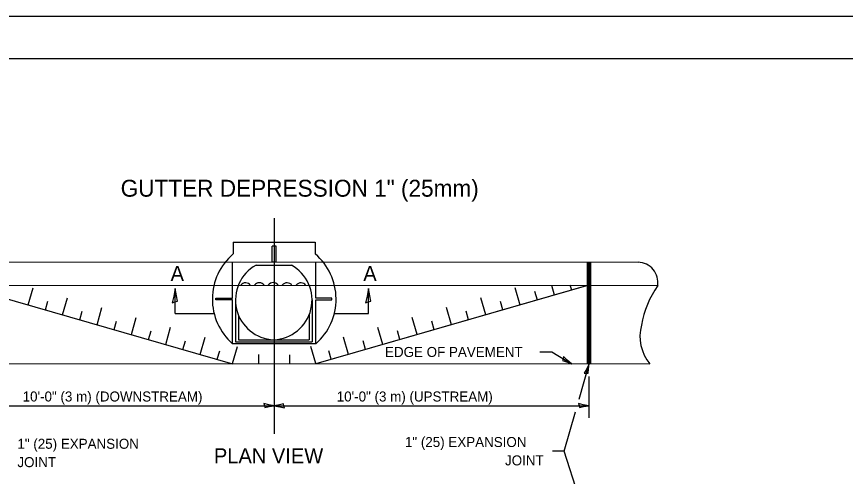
# Model space of a CAD drawing. Extents: x 99512 to 100192, y 99869 to 100309.
# Drawn here: x 99612.2 to 99811, y 100198.5 to 100308.6 of the extents above; entities that cross this region are included whole.
import ezdxf

# ---------------------------------------------------------------- set-up
doc = ezdxf.new("R2010")
doc.units = 0
for name, color, linetype in [('Alignment_EX_50 Centerline', 7, 'Continuous'), ('Design_EX_Roadway Dimensions', 7, 'Continuous'), ('Design_PR_Back of Gutter or Curb line', 7, 'Continuous'), ('Design_PR_Roadway Dimensions', 7, 'Continuous'), ('Design_PR_Roadway Notes', 7, 'Continuous'), ('Level 43', 7, 'Continuous'), ('Level 52', 7, 'Continuous'), ('Level 53', 7, 'Continuous'), ('Level 54', 7, 'Continuous'), ('Sheets_50 Reference Boundary', 7, 'Continuous'), ('Sheets_General Details', 7, 'Continuous'), ('Sheets_Printer Plotting Border', 7, 'Continuous'), ('Stage_Construction Traffic Control', 7, 'Continuous')]:
    doc.layers.add(name, color=color, linetype=linetype)

msp = doc.modelspace()

# ---------------------------------------------------------------- linework, layer by layer
at = {"layer": 'Alignment_EX_50 Centerline'}
msp.add_line((99674.01, 100260.35), (99674.01, 100208.65), dxfattribs=at)
at = {"layer": 'Design_PR_Back of Gutter or Curb line'}
for p, q in [((99586.75, 100249.91), (99761.27, 100249.8)), ((99582.05, 100244.29), (99765.97, 100244.17)), ((99583.92, 100225.52), (99764.1, 100225.41))]:
    msp.add_line(p, q, dxfattribs=at)
for centre, radius, start, end in [((99761.12, 100244.9), 4.9, 351.466, 88.2281), ((99785.71, 100230.51), 24.01, 145.3081, 169.9192), ((99772.14, 100232.04), 10.42, 165.1701, 219.5055)]:
    msp.add_arc(centre, radius, start, end, dxfattribs=at)
at = {"layer": 'Design_PR_Roadway Notes'}
for p, q in [((99650.26, 100237.5), (99650.26, 100243.52)), ((99696.62, 100237.5), (99696.62, 100243.52)), ((99650.26, 100237.5), (99659.54, 100237.5)), ((99688.44, 100237.5), (99696.62, 100237.5)), ((99737.72, 100228.28), (99740.61, 100228.28)), ((99740.61, 100228.28), (99745.26, 100225.42)), ((99747.13, 100216.99), (99749.54, 100225.42)), ((99743.57, 100204.5), (99746.27, 100213.95)), ((99743.57, 100204.5), (99740.73, 100204.5)), ((99749.38, 100186.24), (99743.57, 100204.5))]:
    msp.add_line(p, q, dxfattribs=at)
for points in [[(99649.53, 100240.02), (99650.2, 100240.31), (99650.85, 100240.42), (99650.56, 100241.77), (99650.26, 100243.52), (99649.92, 100241.66)], [(99695.89, 100240.02), (99696.56, 100240.31), (99697.21, 100240.42), (99696.93, 100241.77), (99696.62, 100243.52), (99696.28, 100241.66)], [(99743.41, 100227.17), (99743.33, 100226.66), (99743.15, 100226.22), (99744.08, 100225.89), (99745.26, 100225.42), (99744.25, 100226.32)], [(99748.35, 100223.16), (99748.87, 100223.22), (99749.33, 100223.17), (99749.41, 100224.15), (99749.54, 100225.42), (99748.94, 100224.2)]]:
    msp.add_lwpolyline(points, close=True, dxfattribs=at)
at = {"layer": 'Level 43'}
for p, q in [((99749.46, 100222.37), (99749.46, 100212.52)), ((99598.61, 100215.4), (99674.01, 100215.4)), ((99674.01, 100215.4), (99749.46, 100215.4))]:
    msp.add_line(p, q, dxfattribs=at)
for points in [[(99671.51, 100215.93), (99671.71, 100215.45), (99671.79, 100214.99), (99672.76, 100215.19), (99674.01, 100215.4), (99672.68, 100215.65)], [(99676.51, 100214.88), (99676.3, 100215.36), (99676.23, 100215.82), (99675.26, 100215.62), (99674.01, 100215.4), (99675.34, 100215.16)], [(99746.97, 100215.93), (99747.17, 100215.45), (99747.25, 100214.99), (99748.21, 100215.19), (99749.46, 100215.4), (99748.13, 100215.65)]]:
    msp.add_lwpolyline(points, close=True, dxfattribs=at)
at = {"layer": 'Level 52'}
for p, q in [((99664.16, 100254.59), (99683.86, 100254.59)), ((99664.16, 100254.59), (99664.16, 100251.78)), ((99674.47, 100253.6), (99673.53, 100253.6)), ((99673.53, 100249.85), (99673.53, 100253.6)), ((99674.01, 100254.59), (99674.01, 100253.61)), ((99674.47, 100249.85), (99674.47, 100253.6)), ((99683.86, 100254.59), (99683.86, 100251.78)), ((99664, 100241.2), (99664, 100249.85)), ((99669.68, 100249.09), (99678.12, 100249.09)), ((99673.53, 100249.85), (99674, 100249.85)), ((99674, 100249.85), (99674.47, 100249.85)), ((99684.02, 100241.2), (99684.02, 100249.83)), ((99660.03, 100240.74), (99660.03, 100241.2)), ((99660.03, 100241.2), (99664, 100241.2)), ((99687.79, 100241.2), (99684.02, 100241.2)), ((99687.79, 100240.74), (99687.79, 100241.2)), ((99664, 100240.74), (99660.03, 100240.74)), ((99664, 100230.27), (99664, 100240.74)), ((99664.72, 100240.74), (99664.72, 100230.73)), ((99683.1, 100240.74), (99683.1, 100230.73)), ((99684.02, 100230.27), (99684.02, 100240.74)), ((99684.02, 100240.74), (99687.79, 100240.74)), ((99665.43, 100237.12), (99665.43, 100231.22)), ((99682.38, 100237.16), (99682.38, 100231.22)), ((99665.43, 100231.22), (99682.38, 100231.22)), ((99664, 100230.27), (99684.02, 100230.27)), ((99664, 100230.27), (99664, 100230.27)), ((99664.72, 100230.73), (99683.1, 100230.73)), ((99684.02, 100230.25), (99684.02, 100230.25))]:
    msp.add_line(p, q, dxfattribs=at)
for centre, radius, start, end in [((99673.42, 100240.95), 14.25, 130.5592, 228.5914), ((99674.59, 100240.95), 14.25, 311.4086, 49.4408), ((99674.25, 100240.73), 9.53, 118.6798, 267.9043), ((99673.54, 100240.73), 9.53, 272.1412, 61.3202), ((99667.16, 100243.44), 1.41, 33.9355, 144.9585), ((99670.41, 100243.46), 1.41, 33.9355, 144.9585), ((99673.75, 100243.5), 1.41, 33.9355, 144.9585), ((99677.1, 100243.44), 1.41, 33.9355, 144.9585), ((99680.44, 100243.44), 1.41, 33.9355, 144.9585)]:
    msp.add_arc(centre, radius, start, end, dxfattribs=at)
at = {"layer": 'Level 53'}
for p, q in [((99598.56, 100244.27), (99664, 100225.47)), ((99615.03, 100239.54), (99616.21, 100243.66)), ((99749.46, 100244.26), (99684.02, 100225.46)), ((99749.17, 100244.18), (99684.02, 100225.46)), ((99732.99, 100239.53), (99731.81, 100243.65)), ((99741.23, 100241.89), (99740.55, 100244.23)), ((99745.35, 100243.08), (99745.01, 100244.26)), ((99623.27, 100237.17), (99624.45, 100241.29)), ((99724.75, 100237.16), (99723.57, 100241.28)), ((99737.11, 100240.71), (99736.52, 100242.77)), ((99619.15, 100238.36), (99619.74, 100240.42)), ((99728.87, 100238.35), (99728.28, 100240.41)), ((99627.39, 100235.99), (99627.98, 100238.05)), ((99631.51, 100234.81), (99632.69, 100238.92)), ((99716.51, 100234.79), (99715.33, 100238.91)), ((99720.63, 100235.98), (99720.04, 100238.04)), ((99635.63, 100233.63), (99636.22, 100235.69)), ((99639.75, 100232.44), (99640.93, 100236.56)), ((99708.27, 100232.43), (99707.09, 100236.55)), ((99712.39, 100233.62), (99711.8, 100235.68)), ((99643.87, 100231.26), (99644.46, 100233.32)), ((99647.98, 100230.07), (99649.17, 100234.19)), ((99700.04, 100230.06), (99698.85, 100234.18)), ((99704.15, 100231.25), (99703.56, 100233.31)), ((99656.22, 100227.7), (99657.41, 100231.82)), ((99691.8, 100227.69), (99690.61, 100231.81)), ((99652.11, 100228.9), (99652.7, 100230.96)), ((99664.02, 100225.5), (99665.2, 100229.62)), ((99684, 100225.49), (99682.82, 100229.61)), ((99695.91, 100228.89), (99695.32, 100230.94)), ((99660.34, 100226.53), (99660.93, 100228.59)), ((99670.29, 100225.5), (99670.29, 100227.64)), ((99677.73, 100225.49), (99677.73, 100227.63)), ((99687.68, 100226.52), (99687.09, 100228.58))]:
    msp.add_line(p, q, dxfattribs=at)
at = {"layer": 'Level 54'}
msp.add_line((99598.56, 100244.27), (99664, 100225.47), dxfattribs=at)
at = {"layer": 'Sheets_50 Reference Boundary'}
msp.add_lwpolyline([(99552.47, 100298.64), (100182.47, 100298.64), (100182.47, 99898.64), (99552.47, 99898.64)], close=True, dxfattribs=at)
at = {"layer": 'Sheets_General Details'}
msp.add_line((100192.47, 100308.64), (99512.47, 100308.64), dxfattribs=at)
msp.add_lwpolyline([(99552.47, 100298.64), (100182.47, 100298.64), (100182.47, 99878.64), (99552.47, 99878.64)], close=True, dxfattribs=at)
at = {"layer": 'Sheets_Printer Plotting Border'}
msp.add_lwpolyline([(99512.47, 99868.64), (100192.47, 99868.64), (100192.47, 100308.64), (99512.47, 100308.64)], close=True, dxfattribs=at)
at = {"layer": 'Stage_Construction Traffic Control'}
for p, q in [((99749.04, 100249.81), (99749.04, 100225.42)), ((99749.05, 100249.81), (99749.05, 100225.42)), ((99749.07, 100249.81), (99749.07, 100225.42)), ((99749.09, 100249.81), (99749.09, 100225.42)), ((99749.1, 100249.81), (99749.1, 100225.42)), ((99749.12, 100249.81), (99749.12, 100225.42)), ((99749.14, 100249.81), (99749.14, 100225.42)), ((99749.16, 100249.81), (99749.16, 100225.42)), ((99749.17, 100249.81), (99749.17, 100225.42)), ((99749.19, 100249.81), (99749.19, 100225.42)), ((99749.21, 100249.81), (99749.21, 100225.42)), ((99749.22, 100249.81), (99749.22, 100225.42)), ((99749.24, 100249.81), (99749.24, 100225.42)), ((99749.26, 100249.81), (99749.26, 100225.42)), ((99749.28, 100249.81), (99749.28, 100225.42)), ((99749.29, 100249.81), (99749.29, 100225.42)), ((99749.31, 100249.81), (99749.31, 100225.42)), ((99749.33, 100249.81), (99749.33, 100225.42)), ((99749.34, 100249.81), (99749.34, 100225.42)), ((99749.36, 100249.81), (99749.36, 100225.42)), ((99749.38, 100249.81), (99749.38, 100225.42)), ((99749.4, 100249.81), (99749.4, 100225.42)), ((99749.41, 100249.81), (99749.41, 100225.42)), ((99749.43, 100249.81), (99749.43, 100225.42)), ((99749.45, 100249.81), (99749.45, 100225.42)), ((99749.46, 100249.81), (99749.46, 100225.42)), ((99749.48, 100249.81), (99749.48, 100225.42)), ((99749.5, 100249.81), (99749.5, 100225.42)), ((99749.52, 100249.81), (99749.52, 100225.42)), ((99749.53, 100249.81), (99749.53, 100225.42)), ((99749.55, 100249.81), (99749.55, 100225.42)), ((99749.57, 100249.81), (99749.57, 100225.42)), ((99749.58, 100249.81), (99749.58, 100225.42)), ((99749.6, 100249.81), (99749.6, 100225.42)), ((99749.62, 100249.81), (99749.62, 100225.42)), ((99749.64, 100249.81), (99749.64, 100225.42)), ((99749.65, 100249.81), (99749.65, 100225.42)), ((99749.67, 100249.81), (99749.67, 100225.42)), ((99749.69, 100249.81), (99749.69, 100225.42)), ((99749.7, 100249.81), (99749.7, 100225.42)), ((99749.72, 100249.81), (99749.72, 100225.42)), ((99749.74, 100249.81), (99749.74, 100225.42)), ((99749.76, 100249.81), (99749.76, 100225.42)), ((99749.77, 100249.81), (99749.77, 100225.42)), ((99749.79, 100249.81), (99749.79, 100225.42)), ((99749.81, 100249.81), (99749.81, 100225.42)), ((99749.82, 100249.81), (99749.82, 100225.42)), ((99749.84, 100249.81), (99749.84, 100225.42)), ((99749.86, 100249.81), (99749.86, 100225.42)), ((99749.88, 100249.81), (99749.88, 100225.42)), ((99749.89, 100249.81), (99749.89, 100225.42)), ((99749.05, 100244.18), (99749.05, 100225.42)), ((99749.07, 100244.18), (99749.07, 100225.42)), ((99749.09, 100244.18), (99749.09, 100225.42)), ((99749.1, 100244.18), (99749.1, 100225.42)), ((99749.12, 100244.18), (99749.12, 100225.42)), ((99749.14, 100244.18), (99749.14, 100225.42)), ((99749.16, 100244.18), (99749.16, 100225.42)), ((99749.17, 100244.18), (99749.17, 100225.42)), ((99749.19, 100244.18), (99749.19, 100225.42)), ((99749.21, 100244.18), (99749.21, 100225.42)), ((99749.22, 100244.18), (99749.22, 100225.42)), ((99749.24, 100244.18), (99749.24, 100225.42)), ((99749.26, 100244.18), (99749.26, 100225.42)), ((99749.28, 100244.18), (99749.28, 100225.42)), ((99749.29, 100244.18), (99749.29, 100225.42)), ((99749.31, 100244.18), (99749.31, 100225.42)), ((99749.33, 100244.18), (99749.33, 100225.42)), ((99749.34, 100244.18), (99749.34, 100225.42)), ((99749.36, 100244.18), (99749.36, 100225.42)), ((99749.38, 100244.18), (99749.38, 100225.42)), ((99749.4, 100244.18), (99749.4, 100225.42)), ((99749.41, 100244.18), (99749.41, 100225.42)), ((99749.43, 100244.18), (99749.43, 100225.42)), ((99749.45, 100244.18), (99749.45, 100225.42)), ((99749.46, 100244.18), (99749.46, 100225.42)), ((99749.48, 100244.18), (99749.48, 100225.42)), ((99749.5, 100244.18), (99749.5, 100225.42)), ((99749.52, 100244.18), (99749.52, 100225.42)), ((99749.53, 100244.18), (99749.53, 100225.42)), ((99749.55, 100244.18), (99749.55, 100225.42)), ((99749.57, 100244.18), (99749.57, 100225.42)), ((99749.58, 100244.18), (99749.58, 100225.42)), ((99749.6, 100244.18), (99749.6, 100225.42)), ((99749.62, 100244.18), (99749.62, 100225.42)), ((99749.64, 100244.18), (99749.64, 100225.42)), ((99749.65, 100244.18), (99749.65, 100225.42)), ((99749.67, 100244.18), (99749.67, 100225.42)), ((99749.69, 100244.18), (99749.69, 100225.42)), ((99749.7, 100244.18), (99749.7, 100225.42)), ((99749.72, 100244.18), (99749.72, 100225.42)), ((99749.74, 100244.18), (99749.74, 100225.42)), ((99749.76, 100244.18), (99749.76, 100225.42)), ((99749.77, 100244.18), (99749.77, 100225.42)), ((99749.79, 100244.18), (99749.79, 100225.42)), ((99749.81, 100244.18), (99749.81, 100225.42)), ((99749.82, 100244.18), (99749.82, 100225.42)), ((99749.84, 100244.18), (99749.84, 100225.42)), ((99749.86, 100244.18), (99749.86, 100225.42)), ((99749.88, 100244.18), (99749.88, 100225.42))]:
    msp.add_line(p, q, dxfattribs=at)

# ---------------------------------------------------------------- texts
at = {"layer": 'Design_EX_Roadway Dimensions'}
msp.add_text('GUTTER DEPRESSION 1" (25mm)', height=4.05, dxfattribs=at).set_placement((99637.18, 100265.49))
at = {"layer": 'Design_PR_Roadway Dimensions'}
for s, p in [('10\'-0" (3 m) (DOWNSTREAM)', (99613.68, 100216.41)), ('10\'-0" (3 m) (UPSTREAM)', (99689, 100216.41))]:
    msp.add_text(s, height=2.4, dxfattribs=at).set_placement(p)
at = {"layer": 'Design_PR_Roadway Notes'}
for s, height, p in [('A', 3.6, (99649.16, 100245.29)), ('A', 3.6, (99695.37, 100245.29)), ('EDGE OF PAVEMENT', 2.4, (99700.58, 100227.08)), ('1" (25) EXPANSION', 2.4, (99612.42, 100205.08)), ('1" (25) EXPANSION', 2.4, (99705.36, 100205.5)), ('PLAN VIEW', 3.6, (99659.54, 100201.61)), ('JOINT', 2.4, (99729.36, 100201.1)), ('JOINT', 2.4, (99612.42, 100200.68))]:
    msp.add_text(s, height=height, dxfattribs=at).set_placement(p)

doc.saveas('drawing.dxf')
